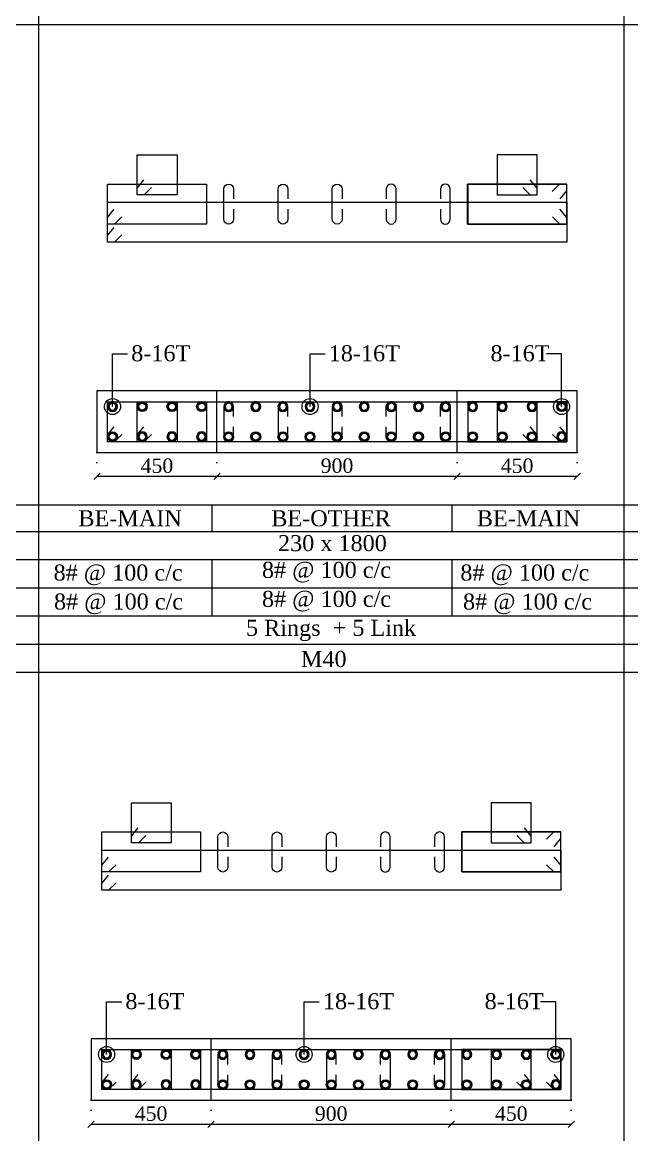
# Model space of a CAD drawing. Header units: millimetres. Extents: x 303 to 27724, y 300 to 68956.
# Drawn here: x 21083 to 23367, y 47798 to 51968 of the extents above; entities that cross this region are included whole.
import ezdxf

# ---------------------------------------------------------------- set-up
doc = ezdxf.new("R2010")
doc.units = ezdxf.units.MM
doc.linetypes.add('( Hidden )', pattern=[0.375, 0.25, -0.125])
doc.linetypes.add('DOT2', pattern=[0.125, 0, -0.125])
doc.layers.get('Defpoints').update_dxf_attribs({"lineweight": 0})
for name, color, linetype, lineweight in [('S-COL. STEEL DIA', 1, 'Continuous', 9), ('S-DIM FOOTING', 7, 'Continuous', 0), ('S-SECTION', 5, 'Continuous', 0), ('S-SECTION MARK', 7, 'Continuous', 0), ('S-SHEET', 7, 'Continuous', 0), ('S-STEEL', 1, 'Continuous', 9), ('S-STEEL-1', 1, 'Continuous', 0), ('S-STEEL-1 C.S.', 106, 'Continuous', 0), ('S-TEXT', 7, 'Continuous', 0)]:
    doc.layers.add(name, color=color, linetype=linetype, lineweight=lineweight)
doc.styles.add('AR', font='ARIALUNI.TTF', dxfattribs={"width": 0.8})
doc.styles.add('S-ROMANS', font='times.ttf')
doc.styles.add('TEXT', font='times.ttf')
doc.dimstyles.new('100', dxfattribs={"dimtxt": 180, "dimasz": 80, "dimexe": 0.18, "dimexo": 0.0625, "dimgap": 1, "dimtad": 1, "dimdec": 0, "dimzin": 0, "dimdsep": 46, "dimtxsty": 'AR', "dimblk": 'DOT', "dimcen": 0.09, "dimse1": 1, "dimse2": 1, "dimclrd": 50, "dimclrt": 256, "dimadec": 0, "dimazin": 0, "dimtfac": 1, "dimtdec": 0, "dimtix": 1, "dimtofl": 0, "dimtmove": 2, "dimatfit": 0, "dimfxl": 1, "dimtolj": 1, "dimtzin": 0, "dimlwd": -1, "dimarcsym": 0})
doc.dimstyles.new('SETU', dxfattribs={"dimtxt": 230, "dimasz": 0.2, "dimexe": 0.1, "dimexo": 0.1, "dimgap": 0.05, "dimtad": 1, "dimdec": 0, "dimzin": 0, "dimdsep": 46, "dimtxsty": 'TEXT', "dimblk": 'OBLIQUE', "dimcen": 0.09, "dimdle": 0.1, "dimclrd": 4, "dimclre": 256, "dimclrt": 256, "dimadec": 1, "dimazin": 0, "dimtfac": 1, "dimtdec": 0, "dimtix": 1, "dimtofl": 0, "dimtmove": 2, "dimatfit": 0, "dimfxl": 1, "dimtolj": 1, "dimtzin": 0, "dimlwd": -1, "dimlwe": -1, "dimarcsym": 1})

# ---------------------------------------------------------------- blocks, each defined once
blk = doc.blocks.new('*U4')
at = {"layer": 'S-COL. STEEL DIA'}
h = blk.add_hatch(color=256, dxfattribs=at)
h.dxf.hatch_style = 1
h.paths.add_polyline_path([(-18.5, 0, 1), (18.5, 0, 1)])
h.paths.add_polyline_path([(13, 0, -1), (-13, 0, -1)], flags=16)
at = {"layer": 'S-COL. STEEL DIA', "lineweight": 5}
for radius in [18.5, 13]:
    blk.add_circle((0, 0), radius, dxfattribs=at)
blk = doc.blocks.new('_Oblique')
at = {"color": 0, "linetype": 'ByBlock', "lineweight": -2}
blk.add_line((-0.5, -0.5), (0.5, 0.5), dxfattribs=at)
blk = doc.blocks.new('*D1735')
at = {"layer": 'Defpoints', "color": 0}
for p in [(21362.3, 50355.7), (21812.3, 50355.7), (21812.3, 50265.9)]:
    blk.add_point(p, dxfattribs=at)
at = {"layer": 'S-DIM FOOTING', "linetype": 'DOT2', "ltscale": 300}
for p, q in [((21362.3, 50355.6), (21362.3, 50265.7)), ((21812.3, 50355.6), (21812.3, 50265.7))]:
    blk.add_line(p, q, dxfattribs=at)
at = {"layer": 'S-DIM FOOTING', "ltscale": 300}
blk.add_line((21362.2, 50265.9), (21812.5, 50265.9), dxfattribs=at)
at = {"layer": 'S-DIM FOOTING', "linetype": 'ByBlock', "xscale": 24, "yscale": 24, "zscale": 24, "rotation": 180}
blk.add_blockref('_Oblique', (21362.3, 50265.9), dxfattribs=at)
at = {"layer": 'S-DIM FOOTING', "linetype": 'ByBlock', "xscale": 24, "yscale": 24, "zscale": 24}
blk.add_blockref('_Oblique', (21812.3, 50265.9), dxfattribs=at)
at = {"layer": 'S-DIM FOOTING', "insert": (21587.3, 50305.3), "char_height": 54, "attachment_point": 5, "style": 'TEXT'}
blk.add_mtext('\\A1;450', dxfattribs=at)
blk = doc.blocks.new('*D1736')
at = {"layer": 'Defpoints', "color": 0}
for p in [(21812.3, 50355.7), (22712.3, 50355.7), (22712.3, 50265.9)]:
    blk.add_point(p, dxfattribs=at)
at = {"layer": 'S-DIM FOOTING', "linetype": 'DOT2', "ltscale": 300}
for p, q in [((21812.3, 50355.6), (21812.3, 50265.7)), ((22712.3, 50355.6), (22712.3, 50265.7))]:
    blk.add_line(p, q, dxfattribs=at)
at = {"layer": 'S-DIM FOOTING', "ltscale": 300}
blk.add_line((21812.2, 50265.9), (22712.5, 50265.9), dxfattribs=at)
at = {"layer": 'S-DIM FOOTING', "linetype": 'ByBlock', "xscale": 24, "yscale": 24, "zscale": 24, "rotation": 180}
blk.add_blockref('_Oblique', (21812.3, 50265.9), dxfattribs=at)
at = {"layer": 'S-DIM FOOTING', "linetype": 'ByBlock', "xscale": 24, "yscale": 24, "zscale": 24}
blk.add_blockref('_Oblique', (22712.3, 50265.9), dxfattribs=at)
at = {"layer": 'S-DIM FOOTING', "insert": (22262.3, 50305.4), "char_height": 54, "attachment_point": 5, "style": 'TEXT'}
blk.add_mtext('\\A1;900', dxfattribs=at)
blk = doc.blocks.new('*D1737')
at = {"layer": 'Defpoints', "color": 0}
for p in [(22712.3, 50355.7), (23162.3, 50355.7), (23162.3, 50265.9)]:
    blk.add_point(p, dxfattribs=at)
at = {"layer": 'S-DIM FOOTING', "linetype": 'DOT2', "ltscale": 300}
for p, q in [((22712.3, 50355.6), (22712.3, 50265.7)), ((23162.3, 50355.6), (23162.3, 50265.7))]:
    blk.add_line(p, q, dxfattribs=at)
at = {"layer": 'S-DIM FOOTING', "ltscale": 300}
blk.add_line((22712.2, 50265.9), (23162.5, 50265.9), dxfattribs=at)
at = {"layer": 'S-DIM FOOTING', "linetype": 'ByBlock', "xscale": 24, "yscale": 24, "zscale": 24, "rotation": 180}
blk.add_blockref('_Oblique', (22712.3, 50265.9), dxfattribs=at)
at = {"layer": 'S-DIM FOOTING', "linetype": 'ByBlock', "xscale": 24, "yscale": 24, "zscale": 24}
blk.add_blockref('_Oblique', (23162.3, 50265.9), dxfattribs=at)
at = {"layer": 'S-DIM FOOTING', "insert": (22937.3, 50305.3), "char_height": 54, "attachment_point": 5, "style": 'TEXT'}
blk.add_mtext('\\A1;450', dxfattribs=at)
blk = doc.blocks.new('_Dot')
at = {"linetype": 'ByBlock', "lineweight": -2}
blk.add_line((-0.5, 0), (-1, 0), dxfattribs=at)
at = {"linetype": 'ByBlock', "const_width": 0.5}
blk.add_lwpolyline([(-0.25, 0, 1), (0.25, 0, 1)], format="xyb", close=True, dxfattribs=at)
blk = doc.blocks.new('*D2313')
at = {"layer": 'Defpoints', "color": 0}
for p in [(21340.3, 47927.7), (21790.3, 47927.7), (21790.3, 47837.8)]:
    blk.add_point(p, dxfattribs=at)
at = {"layer": 'S-DIM FOOTING', "linetype": 'DOT2', "ltscale": 300}
for p, q in [((21340.3, 47927.6), (21340.3, 47837.7)), ((21790.3, 47927.6), (21790.3, 47837.7))]:
    blk.add_line(p, q, dxfattribs=at)
at = {"layer": 'S-DIM FOOTING', "ltscale": 300}
blk.add_line((21340.2, 47837.8), (21790.5, 47837.8), dxfattribs=at)
at = {"layer": 'S-DIM FOOTING', "linetype": 'ByBlock', "xscale": 24, "yscale": 24, "zscale": 24, "rotation": 180}
blk.add_blockref('_Oblique', (21340.3, 47837.8), dxfattribs=at)
at = {"layer": 'S-DIM FOOTING', "linetype": 'ByBlock', "xscale": 24, "yscale": 24, "zscale": 24}
blk.add_blockref('_Oblique', (21790.3, 47837.8), dxfattribs=at)
at = {"layer": 'S-DIM FOOTING', "insert": (21565.3, 47877.3), "char_height": 54, "attachment_point": 5, "style": 'TEXT'}
blk.add_mtext('\\A1;450', dxfattribs=at)
blk = doc.blocks.new('*D2314')
at = {"layer": 'Defpoints', "color": 0}
for p in [(21790.3, 47927.7), (22690.3, 47927.7), (22690.3, 47837.8)]:
    blk.add_point(p, dxfattribs=at)
at = {"layer": 'S-DIM FOOTING', "linetype": 'DOT2', "ltscale": 300}
for p, q in [((21790.3, 47927.6), (21790.3, 47837.7)), ((22690.3, 47927.6), (22690.3, 47837.7))]:
    blk.add_line(p, q, dxfattribs=at)
at = {"layer": 'S-DIM FOOTING', "ltscale": 300}
blk.add_line((21790.2, 47837.8), (22690.5, 47837.8), dxfattribs=at)
at = {"layer": 'S-DIM FOOTING', "linetype": 'ByBlock', "xscale": 24, "yscale": 24, "zscale": 24, "rotation": 180}
blk.add_blockref('_Oblique', (21790.3, 47837.8), dxfattribs=at)
at = {"layer": 'S-DIM FOOTING', "linetype": 'ByBlock', "xscale": 24, "yscale": 24, "zscale": 24}
blk.add_blockref('_Oblique', (22690.3, 47837.8), dxfattribs=at)
at = {"layer": 'S-DIM FOOTING', "insert": (22240.3, 47877.4), "char_height": 54, "attachment_point": 5, "style": 'TEXT'}
blk.add_mtext('\\A1;900', dxfattribs=at)
blk = doc.blocks.new('*D2315')
at = {"layer": 'Defpoints', "color": 0}
for p in [(22690.3, 47927.7), (23140.3, 47927.7), (23140.3, 47837.8)]:
    blk.add_point(p, dxfattribs=at)
at = {"layer": 'S-DIM FOOTING', "linetype": 'DOT2', "ltscale": 300}
for p, q in [((22690.3, 47927.6), (22690.3, 47837.7)), ((23140.3, 47927.6), (23140.3, 47837.7))]:
    blk.add_line(p, q, dxfattribs=at)
at = {"layer": 'S-DIM FOOTING', "ltscale": 300}
blk.add_line((22690.2, 47837.8), (23140.5, 47837.8), dxfattribs=at)
at = {"layer": 'S-DIM FOOTING', "linetype": 'ByBlock', "xscale": 24, "yscale": 24, "zscale": 24, "rotation": 180}
blk.add_blockref('_Oblique', (22690.3, 47837.8), dxfattribs=at)
at = {"layer": 'S-DIM FOOTING', "linetype": 'ByBlock', "xscale": 24, "yscale": 24, "zscale": 24}
blk.add_blockref('_Oblique', (23140.3, 47837.8), dxfattribs=at)
at = {"layer": 'S-DIM FOOTING', "insert": (22915.3, 47877.3), "char_height": 54, "attachment_point": 5, "style": 'TEXT'}
blk.add_mtext('\\A1;450', dxfattribs=at)

msp = doc.modelspace()

# ---------------------------------------------------------------- linework, layer by layer
at = {"layer": 'S-SECTION'}
for points, elevation in [([(23162.3, 50355.7), (23162.3, 50585.7), (21362.3, 50585.7), (21362.3, 50355.7)], 1.2), ([(23140.3, 47927.7), (23140.3, 48157.7), (21340.3, 48157.7), (21340.3, 47927.7)], -4.4)]:
    msp.add_lwpolyline(points, close=True, dxfattribs=dict(at, elevation=elevation))
at = {"layer": 'S-SHEET'}
for p, q in [((21143.4, 68956, 3), (21143.4, 299.8, 3.5)), ((23337, 68956, 3.8), (23337, 299.8, 4.3)), ((303, 50158.7, 7.2), (27724.1, 50158.7, 7.2)), ((21792.8, 50158.5, 0.5), (21792.8, 50059, 0.5)), ((22692.8, 50158.5, 0.5), (22692.8, 50059, 0.5)), ((303, 50059.1, -0.9), (27724.1, 50059.1, -0.9)), ((303, 49953.9, -0.9), (27724.1, 49953.9, -0.9)), ((303, 49953.9, -0.9), (27724.1, 49953.9, -0.9)), ((21792.8, 49953.7, 0.5), (21792.8, 49742.4, 0.5)), ((22692.8, 49953.7, 0.5), (22692.8, 49742.4, 0.5)), ((303, 49848.1, -0.9), (27724.1, 49848.1, -0.9)), ((303, 49742.6, -0.9), (27724.1, 49742.6, -0.9)), ((303, 49637.1, -0.9), (27724.1, 49637.1, -0.9))]:
    msp.add_line(p, q, dxfattribs=at)
at = {"layer": 'S-SHEET', "color": 0}
for p, q in [((303, 51959.6, -0.9), (27724.1, 51959.6, -0.9)), ((303, 49531.6, -0.9), (27724.1, 49531.6, -0.9))]:
    msp.add_line(p, q, dxfattribs=at)
at = {"layer": 'S-STEEL', "color": 3}
for points, elevation in [([(21874.7, 51267.3), (21874.7, 51229.6, -1), (21837.8, 51229.6), (21837.8, 51342.7, -1), (21874.7, 51342.7), (21874.7, 51305.5)], 1.2), ([(22078, 51267.3), (22078, 51229.6, -1), (22041.1, 51229.6), (22041.1, 51342.7, -1), (22078, 51342.7), (22078, 51305.5)], 1.2), ([(22281.2, 51267.3), (22281.2, 51229.6, -1), (22244.3, 51229.6), (22244.3, 51342.7, -1), (22281.2, 51342.7), (22281.2, 51305.5)], 1.2), ([(22446.7, 51267.3), (22446.7, 51229.6, 1), (22483.6, 51229.6), (22483.6, 51342.7, 1), (22446.7, 51342.7), (22446.7, 51305.5)], 1.2), ([(22649.9, 51267.3), (22649.9, 51229.6, 1), (22686.8, 51229.6), (22686.8, 51342.7, 1), (22649.9, 51342.7), (22649.9, 51305.5)], 1.2), ([(21874.7, 50489.6), (21874.7, 50527.3, 1), (21837.8, 50527.3), (21837.8, 50414.2, 1), (21874.7, 50414.2), (21874.7, 50451.4)], 1.2), ([(22078, 50489.6), (22078, 50527.3, 1), (22041.1, 50527.3), (22041.1, 50414.2, 1), (22078, 50414.2), (22078, 50451.4)], 1.2), ([(22281.2, 50489.6), (22281.2, 50527.3, 1), (22244.3, 50527.3), (22244.3, 50414.2, 1), (22281.2, 50414.2), (22281.2, 50451.4)], 1.2), ([(22446.7, 50489.6), (22446.7, 50527.3, -1), (22483.6, 50527.3), (22483.6, 50414.2, -1), (22446.7, 50414.2), (22446.7, 50451.4)], 1.2), ([(22649.9, 50489.6), (22649.9, 50527.3, -1), (22686.8, 50527.3), (22686.8, 50414.2, -1), (22649.9, 50414.2), (22649.9, 50451.4)], 1.2), ([(21852.8, 48839.3), (21852.8, 48801.5, -1), (21815.8, 48801.5), (21815.8, 48914.6, -1), (21852.8, 48914.6), (21852.8, 48877.4)], -4.4), ([(22056, 48839.3), (22056, 48801.5, -1), (22019.1, 48801.5), (22019.1, 48914.6, -1), (22056, 48914.6), (22056, 48877.4)], -4.4), ([(22259.2, 48839.3), (22259.2, 48801.5, -1), (22222.3, 48801.5), (22222.3, 48914.6, -1), (22259.2, 48914.6), (22259.2, 48877.4)], -4.4), ([(22424.7, 48839.3), (22424.7, 48801.5, 1), (22461.6, 48801.5), (22461.6, 48914.6, 1), (22424.7, 48914.6), (22424.7, 48877.4)], -4.4), ([(22627.9, 48839.3), (22627.9, 48801.5, 1), (22664.9, 48801.5), (22664.9, 48914.6, 1), (22627.9, 48914.6), (22627.9, 48877.4)], -4.4), ([(21852.8, 48061.5), (21852.8, 48099.2, 1), (21815.8, 48099.2), (21815.8, 47986.1, 1), (21852.8, 47986.1), (21852.8, 48023.4)], -4.4), ([(22056, 48061.5), (22056, 48099.2, 1), (22019.1, 48099.2), (22019.1, 47986.1, 1), (22056, 47986.1), (22056, 48023.4)], -4.4), ([(22259.2, 48061.5), (22259.2, 48099.2, 1), (22222.3, 48099.2), (22222.3, 47986.1, 1), (22259.2, 47986.1), (22259.2, 48023.4)], -4.4), ([(22424.7, 48061.5), (22424.7, 48099.2, -1), (22461.6, 48099.2), (22461.6, 47986.1, -1), (22424.7, 47986.1), (22424.7, 48023.4)], -4.4), ([(22627.9, 48061.5), (22627.9, 48099.2, -1), (22664.9, 48099.2), (22664.9, 47986.1, -1), (22627.9, 47986.1), (22627.9, 48023.4)], -4.4)]:
    msp.add_lwpolyline(points, format="xyb", dxfattribs=dict(at, elevation=elevation))
at = {"layer": 'S-STEEL', "color": 1}
for points, elevation in [([(23068.8, 51333.9), (23096.3, 51361.2), (23122.4, 51361.2), (23122.3, 51211.2), (22751.5, 51211.2), (22751.6, 51361.2), (23122.4, 51361.2), (23122.4, 51336.2), (23097.2, 51305.3)], 1.2), ([(21455.9, 51170.5), (21428.4, 51143.1), (21402.3, 51143.1), (21402.3, 51293.1), (23123.1, 51293.1), (23123.1, 51143.1), (21402.3, 51143.1), (21402.3, 51168.2), (21427.5, 51199)], 1.2), ([(21455.9, 50423.1), (21428.4, 50395.7), (21402.3, 50395.7), (21402.3, 50545.7), (23123.1, 50545.7), (23123.1, 50395.7), (21402.3, 50395.7), (21402.3, 50420.8), (21427.5, 50451.6)], 1.2), ([(23046.8, 48905.9), (23074.3, 48933.2), (23100.4, 48933.2), (23100.4, 48783.2), (22729.6, 48783.2), (22729.6, 48933.2), (23100.4, 48933.2), (23100.4, 48908.1), (23075.2, 48877.3)], -4.4), ([(21433.9, 48742.4), (21406.4, 48715.1), (21380.3, 48715.1), (21380.3, 48865.1), (23101.1, 48865.1), (23101.1, 48715.1), (21380.3, 48715.1), (21380.3, 48740.1), (21405.5, 48771)], -4.4), ([(21433.9, 47995), (21406.4, 47967.7), (21380.3, 47967.7), (21380.3, 48117.7), (23101.1, 48117.7), (23101.1, 47967.7), (21380.3, 47967.7), (21380.3, 47992.7), (21405.5, 48023.6)], -4.4)]:
    msp.add_lwpolyline(points, dxfattribs=dict(at, elevation=elevation))
at = {"layer": 'S-STEEL-1', "color": 41}
for points, elevation in [([(21567.2, 51347.9), (21539.6, 51320.6), (21513.6, 51320.6), (21513.6, 51470.6), (21663, 51470.6), (21663, 51320.6), (21513.6, 51320.6), (21513.6, 51345.6), (21538.8, 51376.5)], 1.2), ([(22958.3, 51347.9), (22985.8, 51320.6), (23011.8, 51320.6), (23011.8, 51470.6), (22862.4, 51470.6), (22862.4, 51320.6), (23011.8, 51320.6), (23011.8, 51345.6), (22986.6, 51376.5)], 1.2), ([(21567.2, 50423.1), (21539.6, 50395.7), (21513.6, 50395.7), (21513.6, 50545.7), (21663, 50545.7), (21663, 50395.7), (21513.6, 50395.7), (21513.6, 50420.8), (21538.8, 50451.6)], 1.2), ([(22958.3, 50423.1), (22985.8, 50395.7), (23011.8, 50395.7), (23011.8, 50545.7), (22862.4, 50545.7), (22862.4, 50395.7), (23011.8, 50395.7), (23011.8, 50420.8), (22986.6, 50451.6)], 1.2), ([(21545.2, 48919.9), (21517.7, 48892.6), (21491.6, 48892.6), (21491.6, 49042.6), (21641.1, 49042.6), (21641, 48892.6), (21491.6, 48892.6), (21491.6, 48917.6), (21516.8, 48948.5)], -4.4), ([(22936.3, 48919.9), (22963.8, 48892.6), (22989.9, 48892.6), (22989.8, 49042.6), (22840.4, 49042.6), (22840.4, 48892.6), (22989.9, 48892.6), (22989.9, 48917.6), (22964.7, 48948.5)], -4.4), ([(21545.2, 47995), (21517.7, 47967.7), (21491.6, 47967.7), (21491.6, 48117.7), (21641.1, 48117.7), (21641, 47967.7), (21491.6, 47967.7), (21491.6, 47992.7), (21516.8, 48023.6)], -4.4), ([(22936.3, 47995), (22963.8, 47967.7), (22989.9, 47967.7), (22989.8, 48117.7), (22840.4, 48117.7), (22840.4, 47967.7), (22989.9, 47967.7), (22989.9, 47992.7), (22964.7, 48023.6)], -4.4)]:
    msp.add_lwpolyline(points, dxfattribs=dict(at, elevation=elevation))
at = {"layer": 'S-STEEL-1', "color": 6}
for points, elevation in [([(21455.9, 51238.5), (21428.4, 51211.2), (21402.3, 51211.2), (21402.3, 51361.2), (21773.1, 51361.2), (21773.1, 51211.2), (21402.3, 51211.2), (21402.3, 51236.2), (21427.5, 51267.1)], 1.2), ([(23069.6, 51238.5), (23097.1, 51211.2), (23123.1, 51211.2), (23123.1, 51361.2), (22752.3, 51361.2), (22752.3, 51211.2), (23123.1, 51211.2), (23123.1, 51236.2), (23097.9, 51267.1)], 1.2), ([(21455.9, 50423.1), (21428.4, 50395.7), (21402.3, 50395.7), (21402.3, 50545.7), (21773.1, 50545.7), (21773.1, 50395.7), (21402.3, 50395.7), (21402.3, 50420.8), (21427.5, 50451.6)], 1.2), ([(23069.6, 50423.1), (23097.1, 50395.7), (23123.1, 50395.7), (23123.1, 50545.7), (22752.3, 50545.7), (22752.3, 50395.7), (23123.1, 50395.7), (23123.1, 50420.8), (23097.9, 50451.6)], 1.2), ([(21433.9, 48810.5), (21406.4, 48783.2), (21380.3, 48783.2), (21380.3, 48933.2), (21751.1, 48933.2), (21751.1, 48783.2), (21380.3, 48783.2), (21380.3, 48808.2), (21405.5, 48839.1)], -4.4), ([(23047.6, 48810.5), (23075.1, 48783.2), (23101.2, 48783.2), (23101.1, 48933.2), (22730.3, 48933.2), (22730.4, 48783.2), (23101.2, 48783.2), (23101.2, 48808.2), (23076, 48839.1)], -4.4), ([(21433.9, 47995), (21406.4, 47967.7), (21380.3, 47967.7), (21380.3, 48117.7), (21751.1, 48117.7), (21751.1, 47967.7), (21380.3, 47967.7), (21380.3, 47992.7), (21405.5, 48023.6)], -4.4), ([(23047.6, 47995), (23075.1, 47967.7), (23101.2, 47967.7), (23101.1, 48117.7), (22730.3, 48117.7), (22730.4, 47967.7), (23101.2, 47967.7), (23101.2, 47992.7), (23076, 48023.6)], -4.4)]:
    msp.add_lwpolyline(points, dxfattribs=dict(at, elevation=elevation))
at = {"layer": 'S-STEEL-1 C.S.', "color": 8, "linetype": '( Hidden )'}
for p, q in [((21812.3, 50355.7, 1.2), (21812.3, 50585.7, 1.2)), ((22712.3, 50355.7, 1.2), (22712.3, 50585.7, 1.2)), ((21790.3, 47927.7, -4.4), (21790.3, 48157.7, -4.4)), ((22690.3, 47927.7, -4.4), (22690.3, 48157.7, -4.4))]:
    msp.add_line(p, q, dxfattribs=at)

# ---------------------------------------------------------------- block references
at = {"layer": 'S-COL. STEEL DIA', "xscale": -1, "rotation": 180}
for p in [(21420.8, 50527.3, 1.2), (21856.3, 50527.3, 1.2), (21957.9, 50527.3, 1.2), (22059.5, 50527.3, 1.2), (22161.1, 50527.3, 1.2), (22262.7, 50527.3, 1.2), (22364.3, 50527.3, 1.2), (22466, 50527.3, 1.2), (22567.6, 50527.3, 1.2), (22669.2, 50527.3, 1.2), (22770.8, 50527.3, 1.2), (22882.1, 50527.3, 1.2), (22993.4, 50527.3, 1.2), (21398.8, 48099.2, -4.4), (21834.3, 48099.2, -4.4), (21935.9, 48099.2, -4.4), (22037.5, 48099.2, -4.4), (22139.1, 48099.2, -4.4), (22240.7, 48099.2, -4.4), (22342.4, 48099.2, -4.4), (22444, 48099.2, -4.4), (22545.6, 48099.2, -4.4), (22647.2, 48099.2, -4.4), (22748.8, 48099.2, -4.4), (22860.1, 48099.2, -4.4), (22971.4, 48099.2, -4.4)]:
    msp.add_blockref('*U4', p, dxfattribs=at)
at = {"layer": 'S-COL. STEEL DIA', "rotation": 180}
for p in [(21532.1, 50527.3, 1.2), (21643.4, 50527.3, 1.2), (21754.7, 50527.3, 1.2), (23104.7, 50527.3, 1.2), (21510.1, 48099.2, -4.4), (21621.4, 48099.2, -4.4), (21732.7, 48099.2, -4.4), (23082.7, 48099.2, -4.4)]:
    msp.add_blockref('*U4', p, dxfattribs=at)
at = {"layer": 'S-COL. STEEL DIA'}
for p in [(21420.8, 50414.2, 1.2), (21856.3, 50414.2, 1.2), (21957.9, 50414.2, 1.2), (22059.5, 50414.2, 1.2), (22161.1, 50414.2, 1.2), (22262.7, 50414.2, 1.2), (22364.3, 50414.2, 1.2), (22466, 50414.2, 1.2), (22567.6, 50414.2, 1.2), (22669.2, 50414.2, 1.2), (22770.8, 50414.2, 1.2), (22882.1, 50414.2, 1.2), (22993.4, 50414.2, 1.2), (21398.8, 47986.1, -4.4), (21834.3, 47986.1, -4.4), (21935.9, 47986.1, -4.4), (22037.5, 47986.1, -4.4), (22139.1, 47986.1, -4.4), (22240.7, 47986.1, -4.4), (22342.4, 47986.1, -4.4), (22444, 47986.1, -4.4), (22545.6, 47986.1, -4.4), (22647.2, 47986.1, -4.4), (22748.8, 47986.1, -4.4), (22860.1, 47986.1, -4.4), (22971.4, 47986.1, -4.4)]:
    msp.add_blockref('*U4', p, dxfattribs=at)
at = {"layer": 'S-COL. STEEL DIA', "xscale": -1}
for p in [(21532.1, 50414.2, 1.2), (21643.4, 50414.2, 1.2), (21754.7, 50414.2, 1.2), (23104.7, 50414.2, 1.2), (21510.1, 47986.1, -4.4), (21621.4, 47986.1, -4.4), (21732.7, 47986.1, -4.4), (23082.7, 47986.1, -4.4)]:
    msp.add_blockref('*U4', p, dxfattribs=at)

# ---------------------------------------------------------------- texts
at = {"layer": 'S-TEXT', "color": 7, "style": 'TEXT'}
for s, p in [('8-16T', (21490.9, 50697, 1.2)), ('18-16T', (22231.2, 50697, 1.2)), ('8-16T', (22837.4, 50697, 1.2)), ('8-16T', (21468.9, 48269, -4.4)), ('18-16T', (22209.3, 48269, -4.4)), ('8-16T', (22815.4, 48269, -4.4))]:
    msp.add_text(s, height=60, dxfattribs=at).set_placement(p)
at = {"layer": 'S-TEXT', "style": 'S-ROMANS'}
for s, p in [('BE-MAIN ', (21292.9, 50078.7, 0.5)), ('BE-OTHER', (22015.9, 50078.7, 0.5)), ('BE-MAIN ', (22786.4, 50078.7, 0.5)), ('230 x 1800', (22041.1, 49985.5, 0.5)), ('8# @ 100 c/c', (21199.9, 49875.2, 0.5)), ('8# @ 100 c/c', (21980.9, 49885.2, 0.5)), ('8# @ 100 c/c', (22724.4, 49875.2, 0.5)), ('8# @ 100 c/c', (21201.4, 49766.6, 0.5)), ('8# @ 100 c/c', (21980.9, 49776.6, 0.5)), ('8# @ 100 c/c', (22734.4, 49766.6, 0.5)), ('5 Rings  + 5 Link', (21921.1, 49668.1, 0.5)), ('M40', (22127, 49551.4, 0.5))]:
    msp.add_text(s, height=60, dxfattribs=at).set_placement(p)

# ---------------------------------------------------------------- dimensions: what is measured, and where the dimension line sits
at = {"layer": 'S-DIM FOOTING', "ltscale": 300}
for base, p1, p2, picture, middle in [((21812.3, 50265.9, 0.9), (21362.3, 50355.7, 1.2), (21812.3, 50355.7, 1.2), '*D1735', (21587.3, 50305.3, 0.9)), ((22712.3, 50265.9, 0.9), (21812.3, 50355.7, 1.2), (22712.3, 50355.7, 1.2), '*D1736', (22262.3, 50305.4, 0.9)), ((23162.3, 50265.9, 0.9), (22712.3, 50355.7, 1.2), (23162.3, 50355.7, 1.2), '*D1737', (22937.3, 50305.3, 0.9)), ((21790.3, 47837.8, -4.7), (21340.3, 47927.7, -4.4), (21790.3, 47927.7, -4.4), '*D2313', (21565.3, 47877.3, -4.7)), ((22690.3, 47837.8, -4.7), (21790.3, 47927.7, -4.4), (22690.3, 47927.7, -4.4), '*D2314', (22240.3, 47877.4, -4.7)), ((23140.3, 47837.8, -4.7), (22690.3, 47927.7, -4.4), (23140.3, 47927.7, -4.4), '*D2315', (22915.3, 47877.3, -4.7))]:
    dim = msp.add_linear_dim(base=base, p1=p1, p2=p2, angle=180, dimstyle='SETU', override={"dimscale": 1.2, "dimtxt": 45, "dimasz": 20, "dimgap": 10, "dimblk1": 'Oblique', "dimblk2": 'Oblique', "dimsah": 1, "dimclrd": 256, "dimarcsym": 1}, dxfattribs=at)
    dim.commit()
    dim.dimension.update_dxf_attribs({"geometry": picture, "text_midpoint": middle})

# ---------------------------------------------------------------- leaders
at = {"layer": 'S-SECTION MARK'}
for points in [[(21420.8, 50527.3, 1.2), (21420.8, 50725.2, 1.2), (21477.2, 50725.2, 1.2)], [(22161.1, 50527.3, 1.2), (22161.1, 50725.2, 1.2), (22217.6, 50725.2, 1.2)], [(23103.9, 50527.3, 1.2), (23103.9, 50725.2, 1.2), (23047.5, 50725.2, 1.2)], [(21398.8, 48099.2, -4.4), (21398.8, 48297.1, -4.4), (21455.2, 48297.1, -4.4)], [(22139.1, 48099.2, -4.4), (22139.1, 48297.1, -4.4), (22195.6, 48297.1, -4.4)], [(23081.9, 48099.2, -4.4), (23081.9, 48297.1, -4.4), (23025.5, 48297.1, -4.4)]]:
    msp.add_leader(points, dimstyle='100', override={"dimasz": 60, "dimtad": 0, "dimclrd": 256, "dimldrblk": 'DotBlank', "dimfxl": 50, "dimfxlon": 1, "dimarcsym": 1}, dxfattribs=at)

doc.saveas('drawing.dxf')
